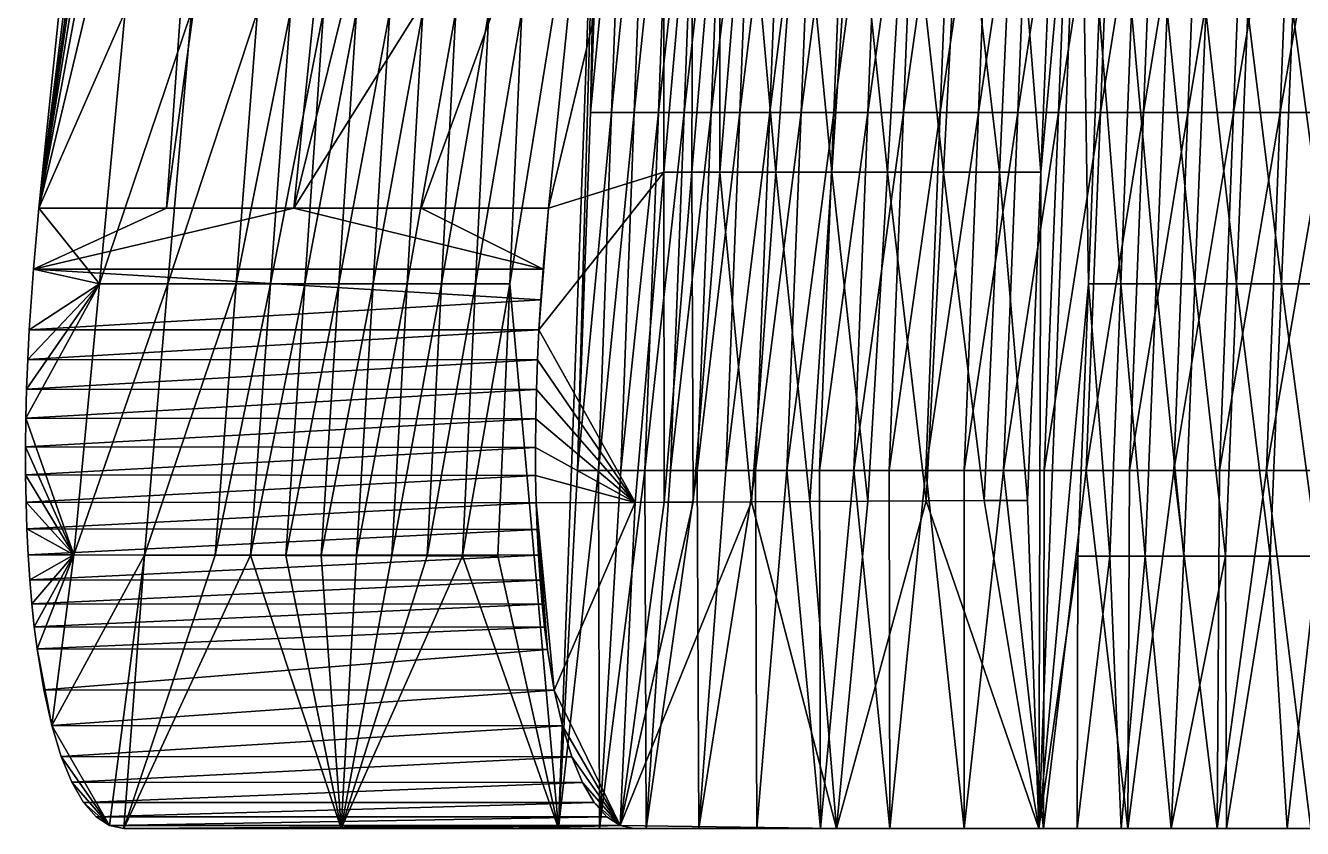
# Model space of a CAD drawing. Extents: x -53 to 3.8, y 0 to 88.2.
# Drawn here: x -52.96 to -42.67, y 0 to 6.47 of the extents above; entities that cross this region are included whole.
import ezdxf

# ---------------------------------------------------------------- set-up
doc = ezdxf.new("R2010")
doc.units = 0

msp = doc.modelspace()

# ---------------------------------------------------------------- linework, layer by layer
for points in [[(-49.4892, 37.6246, 0.002), (-51.8214, 5.00027, 0.00301), (-52.8474, 5.0002, 0.00401)], [(-52.8474, 5.0002, 0.00401), (-50.6985, 21.9528, 2.09084), (-49.4892, 37.6246, 0.002)], [(-47.7185, 35.1245, 0.00108), (-51.8214, 5.00027, 0.00301), (-49.4892, 37.6246, 0.002)], [(-47.7185, 35.1245, 0.00108), (-50.7953, 5.00035, 0.002), (-51.8214, 5.00027, 0.00301)], [(-47.3136, 19.1081), (-50.7953, 5.00035, 0.002), (-47.7185, 35.1245, 0.00108)], [(-51.1138, 17.5622, 2.16401), (-50.6985, 21.9528, 2.09084), (-52.8474, 5.0002, 0.00401)], [(-48.3471, 8.90949), (-50.7953, 5.00035, 0.002), (-47.3136, 19.1081)], [(-51.3214, 15.367, 2.2006), (-51.1138, 17.5622, 2.16401), (-52.8474, 5.0002, 0.00401)], [(-51.529, 13.1717, 2.23718), (-51.3214, 15.367, 2.2006), (-52.8474, 5.0002, 0.00401)], [(-51.529, 13.1717, 2.23718), (-52.8474, 5.0002, 0.00401), (-51.7366, 10.9764, 2.27377)], [(-51.7366, 10.9764, 2.27377), (-52.8474, 5.0002, 0.00401), (-51.9442, 8.78112, 2.31035)], [(-49.7693, 5.00042, 0.001), (-50.7953, 5.00035, 0.002), (-48.3471, 8.90949)], [(-48.7433, 5.00049), (-49.7693, 5.00042, 0.001), (-48.3471, 8.90949)], [(-48.7433, 5.00049), (-48.3471, 8.90949), (-47.8134, 8.90051, 2.39453)], [(-48.7433, 5.00049), (-47.8134, 8.90051, 2.39453), (-47.8133, 5.29056, 3.913)], [(-47.8133, 5.29056, 3.913), (-47.8134, 8.90051, 2.39453), (-47.5819, 7.93584, 3.83674)], [(-52.1518, 6.58584, 2.34694), (-51.9442, 8.78112, 2.31035), (-52.8474, 5.0002, 0.00401)], [(-48.346, 8.78113, 18.4564), (-49.055, 4.39056, 16.6604), (-48.6624, 0, 19.6233)], [(-48.9575, 6.58584, 16.4051), (-49.055, 4.39056, 16.6604), (-48.346, 8.78113, 18.4564)], [(-48.51, 2.88515, 19.4035), (-48.346, 8.78113, 18.4564), (-48.6624, 0, 19.6233)], [(-48.4055, 5.7703, 19.0186), (-48.346, 8.78113, 18.4564), (-48.51, 2.88515, 19.4035)], [(-48.4055, 5.7703, 19.0186), (-48.3009, 8.65545, 18.6337), (-48.346, 8.78113, 18.4564)], [(-44.7935, 0, 18.6036), (-44.7768, 5.29056, 17.1072), (-44.4607, 8.78113, 17.4452)], [(-44.4607, 8.78113, 17.4452), (-44.394, 4.39056, 18.7491), (-44.7935, 0, 18.6036)], [(-44.669, 7.93584, 16.7738), (-44.4607, 8.78113, 17.4452), (-44.7768, 5.29056, 17.1072)], [(-44.3087, 6.58584, 18.4532), (-44.394, 4.39056, 18.7491), (-44.4607, 8.78113, 17.4452)], [(-48.1287, 8.65545, 19.1631), (-48.4055, 5.7703, 19.0186), (-48.2351, 5.7703, 19.553)], [(-48.3009, 8.65545, 18.6337), (-48.4055, 5.7703, 19.0186), (-48.1287, 8.65545, 19.1631)], [(-47.9445, 8.65545, 19.6885), (-48.2351, 5.7703, 19.553), (-48.0525, 5.7703, 20.0834)], [(-48.1287, 8.65545, 19.1631), (-48.2351, 5.7703, 19.553), (-47.9445, 8.65545, 19.6885)], [(-48.0525, 5.7703, 20.0834), (-47.7483, 8.65545, 20.2096), (-47.9445, 8.65545, 19.6885)], [(-47.8578, 5.7703, 20.6095), (-47.7483, 8.65545, 20.2096), (-48.0525, 5.7703, 20.0834)], [(-47.8578, 5.7703, 20.6095), (-47.5404, 8.65545, 20.7262), (-47.7483, 8.65545, 20.2096)], [(-47.6512, 5.7703, 21.1311), (-47.5404, 8.65545, 20.7262), (-47.8578, 5.7703, 20.6095)], [(-47.3209, 8.65545, 21.238), (-47.6512, 5.7703, 21.1311), (-47.4329, 5.7703, 21.6478)], [(-47.5404, 8.65545, 20.7262), (-47.6512, 5.7703, 21.1311), (-47.3209, 8.65545, 21.238)], [(-47.09, 8.65545, 21.7447), (-47.4329, 5.7703, 21.6478), (-47.203, 5.7703, 22.1596)], [(-47.3209, 8.65545, 21.238), (-47.4329, 5.7703, 21.6478), (-47.09, 8.65545, 21.7447)], [(-47.203, 5.7703, 22.1596), (-46.8478, 8.65545, 22.2462), (-47.09, 8.65545, 21.7447)], [(-46.9616, 5.7703, 22.6661), (-46.8478, 8.65545, 22.2462), (-47.203, 5.7703, 22.1596)], [(-46.9616, 5.7703, 22.6661), (-46.5944, 8.65545, 22.7422), (-46.8478, 8.65545, 22.2462)], [(-46.7089, 5.7703, 23.167), (-46.5944, 8.65545, 22.7422), (-46.9616, 5.7703, 22.6661)], [(-46.7089, 5.7703, 23.167), (-46.3301, 8.65545, 23.2324), (-46.5944, 8.65545, 22.7422)], [(-46.445, 5.7703, 23.6622), (-46.3301, 8.65545, 23.2324), (-46.7089, 5.7703, 23.167)], [(-46.0549, 8.65545, 23.7167), (-46.445, 5.7703, 23.6622), (-46.1702, 5.7703, 24.1514)], [(-46.3301, 8.65545, 23.2324), (-46.445, 5.7703, 23.6622), (-46.0549, 8.65545, 23.7167)], [(-45.769, 8.65545, 24.1948), (-46.1702, 5.7703, 24.1514), (-45.8845, 5.7703, 24.6344)], [(-46.0549, 8.65545, 23.7167), (-46.1702, 5.7703, 24.1514), (-45.769, 8.65545, 24.1948)], [(-45.8845, 5.7703, 24.6344), (-45.4725, 8.65545, 24.6664), (-45.769, 8.65545, 24.1948)], [(-45.588, 5.7703, 25.1109), (-45.4725, 8.65545, 24.6664), (-45.8845, 5.7703, 24.6344)], [(-45.588, 5.7703, 25.1109), (-45.1656, 8.65545, 25.1314), (-45.4725, 8.65545, 24.6664)], [(-45.2811, 5.7703, 25.5808), (-45.1656, 8.65545, 25.1314), (-45.588, 5.7703, 25.1109)], [(-44.8485, 8.65545, 25.5894), (-45.2811, 5.7703, 25.5808), (-44.9637, 5.7703, 26.0436)], [(-45.1656, 8.65545, 25.1314), (-45.2811, 5.7703, 25.5808), (-44.8485, 8.65545, 25.5894)], [(-44.5213, 8.65545, 26.0403), (-44.9637, 5.7703, 26.0436), (-44.6361, 5.7703, 26.4992)], [(-44.8485, 8.65545, 25.5894), (-44.9637, 5.7703, 26.0436), (-44.5213, 8.65545, 26.0403)], [(-44.6361, 5.7703, 26.4992), (-44.1842, 8.65545, 26.4838), (-44.5213, 8.65545, 26.0403)], [(-44.2984, 5.7703, 26.9475), (-44.1842, 8.65545, 26.4838), (-44.6361, 5.7703, 26.4992)], [(-44.2984, 5.7703, 26.9475), (-43.8372, 8.65545, 26.9197), (-44.1842, 8.65545, 26.4838)], [(-43.9507, 5.7703, 27.388), (-43.8372, 8.65545, 26.9197), (-44.2984, 5.7703, 26.9475)], [(-43.4806, 8.65545, 27.3478), (-43.9507, 5.7703, 27.388), (-43.5933, 5.7703, 27.8206)], [(-43.8372, 8.65545, 26.9197), (-43.9507, 5.7703, 27.388), (-43.4806, 8.65545, 27.3478)], [(-43.1144, 8.65545, 27.7677), (-43.5933, 5.7703, 27.8206), (-43.2262, 5.7703, 28.2451)], [(-43.4806, 8.65545, 27.3478), (-43.5933, 5.7703, 27.8206), (-43.1144, 8.65545, 27.7677)], [(-43.2262, 5.7703, 28.2451), (-42.739, 8.65545, 28.1793), (-43.1144, 8.65545, 27.7677)], [(-42.8495, 5.7703, 28.6611), (-42.739, 8.65545, 28.1793), (-43.2262, 5.7703, 28.2451)], [(-42.8495, 5.7703, 28.6611), (-42.3543, 8.65545, 28.5823), (-42.739, 8.65545, 28.1793)], [(-42.4636, 5.7703, 29.0685), (-42.3543, 8.65545, 28.5823), (-42.8495, 5.7703, 28.6611)], [(-47.5882, 5.29056, 4.89125), (-47.8133, 5.29056, 3.913), (-47.5819, 7.93584, 3.83674)], [(-47.3659, 7.93584, 4.79593), (-47.363, 5.29056, 5.8695), (-47.5882, 5.29056, 4.89125)], [(-47.3659, 7.93584, 4.79593), (-47.5882, 5.29056, 4.89125), (-47.5819, 7.93584, 3.83674)], [(-47.15, 7.93584, 5.75511), (-47.363, 5.29056, 5.8695), (-47.3659, 7.93584, 4.79593)], [(-47.15, 7.93584, 5.75511), (-46.9128, 5.29056, 7.826), (-47.363, 5.29056, 5.8695)], [(-46.718, 7.93584, 7.67348), (-46.9128, 5.29056, 7.826), (-47.15, 7.93584, 5.75511)], [(-46.718, 7.93584, 7.67348), (-46.4625, 5.29056, 9.78251), (-46.9128, 5.29056, 7.826)], [(-46.718, 7.93584, 7.67348), (-46.2861, 7.93584, 9.59185), (-46.4625, 5.29056, 9.78251)], [(-46.2861, 7.93584, 9.59185), (-46.0122, 5.29056, 11.739), (-46.4625, 5.29056, 9.78251)], [(-45.8542, 7.93584, 11.5102), (-46.0122, 5.29056, 11.739), (-46.2861, 7.93584, 9.59185)], [(-45.8542, 7.93584, 11.5102), (-45.562, 5.29056, 13.6955), (-46.0122, 5.29056, 11.739)], [(-45.8542, 7.93584, 11.5102), (-45.4222, 7.93584, 13.4286), (-45.562, 5.29056, 13.6955)], [(-45.4222, 7.93584, 13.4286), (-45.1117, 5.29056, 15.652), (-45.562, 5.29056, 13.6955)], [(-44.9903, 7.93584, 15.347), (-45.1117, 5.29056, 15.652), (-45.4222, 7.93584, 13.4286)], [(-45.1117, 5.29056, 15.652), (-44.9903, 7.93584, 15.347), (-44.7768, 5.29056, 17.1072)], [(-44.7768, 5.29056, 17.1072), (-44.9903, 7.93584, 15.347), (-44.669, 7.93584, 16.7738)], [(-52.3594, 4.39056, 2.38352), (-52.1518, 6.58584, 2.34694), (-52.8474, 5.0002, 0.00401)], [(-51.6194, 6.58584, 4.68996), (-52.3594, 4.39056, 2.38352), (-51.8087, 4.39056, 4.763)], [(-52.3594, 4.39056, 2.38352), (-51.6194, 6.58584, 4.68996), (-52.1518, 6.58584, 2.34694)], [(-51.0871, 6.58584, 7.03299), (-51.8087, 4.39056, 4.763), (-51.258, 4.39056, 7.14248)], [(-51.0871, 6.58584, 7.03299), (-51.6194, 6.58584, 4.68996), (-51.8087, 4.39056, 4.763)], [(-50.8209, 6.58584, 8.2045), (-51.0871, 6.58584, 7.03299), (-51.258, 4.39056, 7.14248)], [(-51.258, 4.39056, 7.14248), (-50.9826, 4.39056, 8.33221), (-50.8209, 6.58584, 8.2045)], [(-50.5547, 6.58584, 9.37602), (-50.9826, 4.39056, 8.33221), (-50.7072, 4.39056, 9.52195)], [(-50.8209, 6.58584, 8.2045), (-50.9826, 4.39056, 8.33221), (-50.5547, 6.58584, 9.37602)], [(-50.2885, 6.58584, 10.5475), (-50.5547, 6.58584, 9.37602), (-50.7072, 4.39056, 9.52195)], [(-50.4318, 4.39056, 10.7117), (-50.2885, 6.58584, 10.5475), (-50.7072, 4.39056, 9.52195)], [(-50.0223, 6.58584, 11.719), (-50.2885, 6.58584, 10.5475), (-50.4318, 4.39056, 10.7117)], [(-50.1565, 4.39056, 11.9014), (-50.0223, 6.58584, 11.719), (-50.4318, 4.39056, 10.7117)], [(-49.7561, 6.58584, 12.8906), (-50.0223, 6.58584, 11.719), (-50.1565, 4.39056, 11.9014)], [(-49.8811, 4.39056, 13.0912), (-49.7561, 6.58584, 12.8906), (-50.1565, 4.39056, 11.9014)], [(-49.4899, 6.58584, 14.0621), (-49.7561, 6.58584, 12.8906), (-49.8811, 4.39056, 13.0912)], [(-49.6057, 4.39056, 14.2809), (-49.4899, 6.58584, 14.0621), (-49.8811, 4.39056, 13.0912)], [(-49.2237, 6.58584, 15.2336), (-49.4899, 6.58584, 14.0621), (-49.6057, 4.39056, 14.2809)], [(-49.3303, 4.39056, 15.4706), (-49.2237, 6.58584, 15.2336), (-49.6057, 4.39056, 14.2809)], [(-48.9575, 6.58584, 16.4051), (-49.2237, 6.58584, 15.2336), (-49.3303, 4.39056, 15.4706)], [(-49.055, 4.39056, 16.6604), (-48.9575, 6.58584, 16.4051), (-49.3303, 4.39056, 15.4706)], [(-44.1344, 4.39056, 19.4647), (-44.394, 4.39056, 18.7491), (-44.3087, 6.58584, 18.4532)], [(-44.3087, 6.58584, 18.4532), (-44.0473, 6.58584, 19.1625), (-44.1344, 4.39056, 19.4647)], [(-44.0473, 6.58584, 19.1625), (-43.8488, 4.39056, 20.1704), (-44.1344, 4.39056, 19.4647)], [(-43.7602, 6.58584, 19.8619), (-43.8488, 4.39056, 20.1704), (-44.0473, 6.58584, 19.1625)], [(-43.7602, 6.58584, 19.8619), (-43.5376, 4.39056, 20.8653), (-43.8488, 4.39056, 20.1704)], [(-43.448, 6.58584, 20.5505), (-43.5376, 4.39056, 20.8653), (-43.7602, 6.58584, 19.8619)], [(-43.448, 6.58584, 20.5505), (-43.2014, 4.39056, 21.5485), (-43.5376, 4.39056, 20.8653)], [(-43.111, 6.58584, 21.2274), (-43.2014, 4.39056, 21.5485), (-43.448, 6.58584, 20.5505)], [(-43.111, 6.58584, 21.2274), (-42.8407, 4.39056, 22.2191), (-43.2014, 4.39056, 21.5485)], [(-42.7497, 6.58584, 21.8917), (-42.8407, 4.39056, 22.2191), (-43.111, 6.58584, 21.2274)], [(-42.7497, 6.58584, 21.8917), (-42.4559, 4.39056, 22.8762), (-42.8407, 4.39056, 22.2191)], [(-42.3648, 6.58584, 22.5427), (-42.4559, 4.39056, 22.8762), (-42.7497, 6.58584, 21.8917)], [(-48.2351, 5.7703, 19.553), (-48.51, 2.88515, 19.4035), (-48.3414, 2.88515, 19.9429)], [(-48.4055, 5.7703, 19.0186), (-48.51, 2.88515, 19.4035), (-48.2351, 5.7703, 19.553)], [(-48.0525, 5.7703, 20.0834), (-48.3414, 2.88515, 19.9429), (-48.1605, 2.88515, 20.4783)], [(-48.2351, 5.7703, 19.553), (-48.3414, 2.88515, 19.9429), (-48.0525, 5.7703, 20.0834)], [(-48.1605, 2.88515, 20.4783), (-47.8578, 5.7703, 20.6095), (-48.0525, 5.7703, 20.0834)], [(-47.9673, 2.88515, 21.0094), (-47.8578, 5.7703, 20.6095), (-48.1605, 2.88515, 20.4783)], [(-47.9673, 2.88515, 21.0094), (-47.6512, 5.7703, 21.1311), (-47.8578, 5.7703, 20.6095)], [(-47.762, 2.88515, 21.536), (-47.6512, 5.7703, 21.1311), (-47.9673, 2.88515, 21.0094)], [(-47.4329, 5.7703, 21.6478), (-47.762, 2.88515, 21.536), (-47.5448, 2.88515, 22.0577)], [(-47.6512, 5.7703, 21.1311), (-47.762, 2.88515, 21.536), (-47.4329, 5.7703, 21.6478)], [(-47.203, 5.7703, 22.1596), (-47.5448, 2.88515, 22.0577), (-47.3159, 2.88515, 22.5745)], [(-47.4329, 5.7703, 21.6478), (-47.5448, 2.88515, 22.0577), (-47.203, 5.7703, 22.1596)], [(-47.3159, 2.88515, 22.5745), (-46.9616, 5.7703, 22.6661), (-47.203, 5.7703, 22.1596)], [(-47.0753, 2.88515, 23.0859), (-46.9616, 5.7703, 22.6661), (-47.3159, 2.88515, 22.5745)], [(-47.0753, 2.88515, 23.0859), (-46.7089, 5.7703, 23.167), (-46.9616, 5.7703, 22.6661)], [(-46.8233, 2.88515, 23.5919), (-46.7089, 5.7703, 23.167), (-47.0753, 2.88515, 23.0859)], [(-46.8233, 2.88515, 23.5919), (-46.445, 5.7703, 23.6622), (-46.7089, 5.7703, 23.167)], [(-46.56, 2.88515, 24.092), (-46.445, 5.7703, 23.6622), (-46.8233, 2.88515, 23.5919)], [(-46.1702, 5.7703, 24.1514), (-46.56, 2.88515, 24.092), (-46.2855, 2.88515, 24.5862)], [(-46.445, 5.7703, 23.6622), (-46.56, 2.88515, 24.092), (-46.1702, 5.7703, 24.1514)], [(-45.8845, 5.7703, 24.6344), (-46.2855, 2.88515, 24.5862), (-46, 2.88515, 25.0741)], [(-46.1702, 5.7703, 24.1514), (-46.2855, 2.88515, 24.5862), (-45.8845, 5.7703, 24.6344)], [(-46, 2.88515, 25.0741), (-45.588, 5.7703, 25.1109), (-45.8845, 5.7703, 24.6344)], [(-45.7036, 2.88515, 25.5555), (-45.588, 5.7703, 25.1109), (-46, 2.88515, 25.0741)], [(-45.7036, 2.88515, 25.5555), (-45.2811, 5.7703, 25.5808), (-45.588, 5.7703, 25.1109)], [(-45.3965, 2.88515, 26.0301), (-45.2811, 5.7703, 25.5808), (-45.7036, 2.88515, 25.5555)], [(-44.9637, 5.7703, 26.0436), (-45.3965, 2.88515, 26.0301), (-45.0789, 2.88515, 26.4978)], [(-45.2811, 5.7703, 25.5808), (-45.3965, 2.88515, 26.0301), (-44.9637, 5.7703, 26.0436)], [(-44.6361, 5.7703, 26.4992), (-45.0789, 2.88515, 26.4978), (-44.7509, 2.88515, 26.9582)], [(-44.9637, 5.7703, 26.0436), (-45.0789, 2.88515, 26.4978), (-44.6361, 5.7703, 26.4992)], [(-44.7509, 2.88515, 26.9582), (-44.2984, 5.7703, 26.9475), (-44.6361, 5.7703, 26.4992)], [(-44.4126, 2.88515, 27.4111), (-44.2984, 5.7703, 26.9475), (-44.7509, 2.88515, 26.9582)], [(-44.4126, 2.88515, 27.4111), (-43.9507, 5.7703, 27.388), (-44.2984, 5.7703, 26.9475)], [(-44.0643, 2.88515, 27.8563), (-43.9507, 5.7703, 27.388), (-44.4126, 2.88515, 27.4111)], [(-43.5933, 5.7703, 27.8206), (-44.0643, 2.88515, 27.8563), (-43.706, 2.88515, 28.2935)], [(-43.9507, 5.7703, 27.388), (-44.0643, 2.88515, 27.8563), (-43.5933, 5.7703, 27.8206)], [(-43.2262, 5.7703, 28.2451), (-43.706, 2.88515, 28.2935), (-43.3379, 2.88515, 28.7225)], [(-43.5933, 5.7703, 27.8206), (-43.706, 2.88515, 28.2935), (-43.2262, 5.7703, 28.2451)], [(-43.3379, 2.88515, 28.7225), (-42.8495, 5.7703, 28.6611), (-43.2262, 5.7703, 28.2451)], [(-42.9601, 2.88515, 29.143), (-42.8495, 5.7703, 28.6611), (-43.3379, 2.88515, 28.7225)], [(-42.9601, 2.88515, 29.143), (-42.4636, 5.7703, 29.0685), (-42.8495, 5.7703, 28.6611)], [(-42.5729, 2.88515, 29.5548), (-42.4636, 5.7703, 29.0685), (-42.9601, 2.88515, 29.143)], [(-47.8133, 5.29056, 3.913), (-48.8202, 4.01781, 0.09749), (-48.7433, 5.00049)], [(-48.0462, 2.62827, 3.98975), (-48.8202, 4.01781, 0.09749), (-47.8133, 5.29056, 3.913)], [(-47.8117, 2.62946, 4.98715), (-48.0462, 2.62827, 3.98975), (-47.8133, 5.29056, 3.913)], [(-47.8117, 2.62946, 4.98715), (-47.8133, 5.29056, 3.913), (-47.5882, 5.29056, 4.89125)], [(-47.5882, 5.29056, 4.89125), (-47.5773, 2.63064, 5.98453), (-47.8117, 2.62946, 4.98715)], [(-47.363, 5.29056, 5.8695), (-47.5773, 2.63064, 5.98453), (-47.5882, 5.29056, 4.89125)], [(-47.363, 5.29056, 5.8695), (-47.1084, 2.63302, 7.97924), (-47.5773, 2.63064, 5.98453)], [(-46.9128, 5.29056, 7.826), (-47.1084, 2.63302, 7.97924), (-47.363, 5.29056, 5.8695)], [(-47.1084, 2.63302, 7.97924), (-46.9128, 5.29056, 7.826), (-46.6395, 2.6354, 9.97387)], [(-46.9128, 5.29056, 7.826), (-46.4625, 5.29056, 9.78251), (-46.6395, 2.6354, 9.97387)], [(-46.4625, 5.29056, 9.78251), (-46.1707, 2.63778, 11.9684), (-46.6395, 2.6354, 9.97387)], [(-46.4625, 5.29056, 9.78251), (-46.0122, 5.29056, 11.739), (-46.1707, 2.63778, 11.9684)], [(-46.0122, 5.29056, 11.739), (-45.7019, 2.64016, 13.9629), (-46.1707, 2.63778, 11.9684)], [(-45.562, 5.29056, 13.6955), (-45.7019, 2.64016, 13.9629), (-46.0122, 5.29056, 11.739)], [(-45.562, 5.29056, 13.6955), (-45.2332, 2.64254, 15.9574), (-45.7019, 2.64016, 13.9629)], [(-45.562, 5.29056, 13.6955), (-45.1117, 5.29056, 15.652), (-45.2332, 2.64254, 15.9574)], [(-45.1117, 5.29056, 15.652), (-44.8846, 2.64431, 17.4407), (-45.2332, 2.64254, 15.9574)], [(-44.8846, 2.64431, 17.4407), (-45.1117, 5.29056, 15.652), (-44.7768, 5.29056, 17.1072)], [(-44.8846, 2.64431, 17.4407), (-44.7768, 5.29056, 17.1072), (-44.7935, 0, 18.6036)], [(-50.7953, 5.00035, 0.002), (-52.8925, 4.50754, 0.02836), (-51.8214, 5.00027, 0.00301)], [(-48.7876, 4.50717, 0.02439), (-52.8925, 4.50754, 0.02836), (-50.7953, 5.00035, 0.002)], [(-51.8214, 5.00027, 0.00301), (-52.8925, 4.50754, 0.02836), (-52.8474, 5.0002, 0.00401)], [(-52.8474, 5.0002, 0.00401), (-52.8925, 4.50754, 0.02836), (-52.3594, 4.39056, 2.38352)], [(-49.7693, 5.00042, 0.001), (-48.7876, 4.50717, 0.02439), (-50.7953, 5.00035, 0.002)], [(-48.7433, 5.00049), (-48.7876, 4.50717, 0.02439), (-49.7693, 5.00042, 0.001)], [(-48.8202, 4.01781, 0.09749), (-48.8054, 4.26177, 0.05486), (-48.7433, 5.00049)], [(-48.7433, 5.00049), (-48.8054, 4.26177, 0.05486), (-48.7876, 4.50717, 0.02439)], [(-52.9258, 4.02016, 0.10103), (-52.8925, 4.50754, 0.02836), (-48.8054, 4.26177, 0.05486)], [(-52.8925, 4.50754, 0.02836), (-52.9258, 4.02016, 0.10103), (-52.3594, 4.39056, 2.38352)], [(-48.8054, 4.26177, 0.05486), (-52.8925, 4.50754, 0.02836), (-48.7876, 4.50717, 0.02439)], [(-52.3594, 4.39056, 2.38352), (-52.9528, 3.30677, 0.29954), (-52.5661, 2.20547, 2.41994)], [(-52.9469, 3.54161, 0.22152), (-52.9528, 3.30677, 0.29954), (-52.3594, 4.39056, 2.38352)], [(-52.9379, 3.77956, 0.15533), (-52.9469, 3.54161, 0.22152), (-52.3594, 4.39056, 2.38352)], [(-52.3594, 4.39056, 2.38352), (-52.9258, 4.02016, 0.10103), (-52.9379, 3.77956, 0.15533)], [(-51.8087, 4.39056, 4.763), (-52.5661, 2.20547, 2.41994), (-51.9972, 2.20402, 4.83574)], [(-51.8087, 4.39056, 4.763), (-52.3594, 4.39056, 2.38352), (-52.5661, 2.20547, 2.41994)], [(-51.258, 4.39056, 7.14248), (-51.8087, 4.39056, 4.763), (-51.9972, 2.20402, 4.83574)], [(-51.9972, 2.20402, 4.83574), (-51.4283, 2.20256, 7.2516), (-51.258, 4.39056, 7.14248)], [(-50.9826, 4.39056, 8.33221), (-51.4283, 2.20256, 7.2516), (-51.1438, 2.20183, 8.45954)], [(-51.258, 4.39056, 7.14248), (-51.4283, 2.20256, 7.2516), (-50.9826, 4.39056, 8.33221)], [(-50.7072, 4.39056, 9.52195), (-50.9826, 4.39056, 8.33221), (-51.1438, 2.20183, 8.45954)], [(-51.1438, 2.20183, 8.45954), (-50.8593, 2.2011, 9.6675), (-50.7072, 4.39056, 9.52195)], [(-50.8593, 2.2011, 9.6675), (-50.5749, 2.20038, 10.8755), (-50.4318, 4.39056, 10.7117)], [(-50.7072, 4.39056, 9.52195), (-50.8593, 2.2011, 9.6675), (-50.4318, 4.39056, 10.7117)], [(-50.5749, 2.20038, 10.8755), (-50.2904, 2.19965, 12.0835), (-50.1565, 4.39056, 11.9014)], [(-50.4318, 4.39056, 10.7117), (-50.5749, 2.20038, 10.8755), (-50.1565, 4.39056, 11.9014)], [(-50.2904, 2.19965, 12.0835), (-50.0059, 2.19892, 13.2914), (-49.8811, 4.39056, 13.0912)], [(-50.1565, 4.39056, 11.9014), (-50.2904, 2.19965, 12.0835), (-49.8811, 4.39056, 13.0912)], [(-50.0059, 2.19892, 13.2914), (-49.7214, 2.19819, 14.4995), (-49.6057, 4.39056, 14.2809)], [(-49.8811, 4.39056, 13.0912), (-50.0059, 2.19892, 13.2914), (-49.6057, 4.39056, 14.2809)], [(-49.7214, 2.19819, 14.4995), (-49.4369, 2.19747, 15.7075), (-49.3303, 4.39056, 15.4706)], [(-49.6057, 4.39056, 14.2809), (-49.7214, 2.19819, 14.4995), (-49.3303, 4.39056, 15.4706)], [(-49.4369, 2.19747, 15.7075), (-49.1524, 2.19674, 16.9155), (-49.055, 4.39056, 16.6604)], [(-49.3303, 4.39056, 15.4706), (-49.4369, 2.19747, 15.7075), (-49.055, 4.39056, 16.6604)], [(-49.055, 4.39056, 16.6604), (-49.1524, 2.19674, 16.9155), (-48.6624, 0, 19.6233)], [(-44.394, 4.39056, 18.7491), (-44.4794, 2.19528, 19.045), (-44.7935, 0, 18.6036)], [(-44.2215, 2.19528, 19.767), (-44.4794, 2.19528, 19.045), (-44.394, 4.39056, 18.7491)], [(-44.2215, 2.19528, 19.767), (-44.394, 4.39056, 18.7491), (-44.1344, 4.39056, 19.4647)], [(-44.1344, 4.39056, 19.4647), (-43.9373, 2.19528, 20.479), (-44.2215, 2.19528, 19.767)], [(-43.8488, 4.39056, 20.1704), (-43.9373, 2.19528, 20.479), (-44.1344, 4.39056, 19.4647)], [(-43.8488, 4.39056, 20.1704), (-43.6273, 2.19528, 21.1801), (-43.9373, 2.19528, 20.479)], [(-43.5376, 4.39056, 20.8653), (-43.6273, 2.19528, 21.1801), (-43.8488, 4.39056, 20.1704)], [(-43.5376, 4.39056, 20.8653), (-43.2919, 2.19528, 21.8696), (-43.6273, 2.19528, 21.1801)], [(-43.2014, 4.39056, 21.5485), (-43.2919, 2.19528, 21.8696), (-43.5376, 4.39056, 20.8653)], [(-43.2014, 4.39056, 21.5485), (-42.9316, 2.19528, 22.5464), (-43.2919, 2.19528, 21.8696)], [(-42.8407, 4.39056, 22.2191), (-42.9316, 2.19528, 22.5464), (-43.2014, 4.39056, 21.5485)], [(-42.8407, 4.39056, 22.2191), (-42.5471, 2.19528, 23.2098), (-42.9316, 2.19528, 22.5464)], [(-42.4559, 4.39056, 22.8762), (-42.5471, 2.19528, 23.2098), (-42.8407, 4.39056, 22.2191)], [(-48.8202, 4.01781, 0.09749), (-52.9258, 4.02016, 0.10103), (-48.8054, 4.26177, 0.05486)], [(-52.9379, 3.77956, 0.15533), (-52.9258, 4.02016, 0.10103), (-48.8202, 4.01781, 0.09749)], [(-48.8319, 3.77607, 0.1522), (-52.9379, 3.77956, 0.15533), (-48.8202, 4.01781, 0.09749)], [(-48.0462, 2.62827, 3.98975), (-48.8319, 3.77607, 0.1522), (-48.8202, 4.01781, 0.09749)], [(-52.9469, 3.54161, 0.22152), (-52.9379, 3.77956, 0.15533), (-48.8319, 3.77607, 0.1522)], [(-48.8405, 3.53741, 0.21879), (-52.9469, 3.54161, 0.22152), (-48.8319, 3.77607, 0.1522)], [(-48.8405, 3.53741, 0.21879), (-48.8319, 3.77607, 0.1522), (-48.0462, 2.62827, 3.98975)], [(-52.9528, 3.30677, 0.29954), (-52.9469, 3.54161, 0.22152), (-48.8405, 3.53741, 0.21879)], [(-48.8459, 3.30229, 0.29715), (-52.9528, 3.30677, 0.29954), (-48.8405, 3.53741, 0.21879)], [(-48.8459, 3.30229, 0.29715), (-48.8405, 3.53741, 0.21879), (-48.0462, 2.62827, 3.98975)], [(-52.9554, 3.07553, 0.38931), (-52.9528, 3.30677, 0.29954), (-48.8459, 3.30229, 0.29715)], [(-52.9528, 3.30677, 0.29954), (-52.9554, 3.07553, 0.38931), (-52.5661, 2.20547, 2.41994)], [(-48.8481, 3.07113, 0.38714), (-52.9554, 3.07553, 0.38931), (-48.8459, 3.30229, 0.29715)], [(-48.0462, 2.62827, 3.98975), (-48.8481, 3.07113, 0.38714), (-48.8459, 3.30229, 0.29715)], [(-52.9549, 2.84929, 0.49031), (-52.9554, 3.07553, 0.38931), (-48.8481, 3.07113, 0.38714)], [(-52.9554, 3.07553, 0.38931), (-52.9549, 2.84929, 0.49031), (-52.5661, 2.20547, 2.41994)], [(-48.8471, 2.84476, 0.48845), (-52.9549, 2.84929, 0.49031), (-48.8481, 3.07113, 0.38714)], [(-48.8471, 2.84476, 0.48845), (-48.8481, 3.07113, 0.38714), (-48.0462, 2.62827, 3.98975)], [(-48.3414, 2.88515, 19.9429), (-48.6624, 0, 19.6233), (-48.3327, 0, 20.6867)], [(-48.51, 2.88515, 19.4035), (-48.6624, 0, 19.6233), (-48.3414, 2.88515, 19.9429)], [(-48.3414, 2.88515, 19.9429), (-48.3327, 0, 20.6867), (-48.1605, 2.88515, 20.4783)], [(-48.3327, 0, 20.6867), (-47.956, 0, 21.7343), (-47.9673, 2.88515, 21.0094)], [(-48.1605, 2.88515, 20.4783), (-48.3327, 0, 20.6867), (-47.9673, 2.88515, 21.0094)], [(-47.9673, 2.88515, 21.0094), (-47.956, 0, 21.7343), (-47.762, 2.88515, 21.536)], [(-47.5448, 2.88515, 22.0577), (-47.956, 0, 21.7343), (-47.5331, 0, 22.764)], [(-47.762, 2.88515, 21.536), (-47.956, 0, 21.7343), (-47.5448, 2.88515, 22.0577)], [(-47.5448, 2.88515, 22.0577), (-47.5331, 0, 22.764), (-47.3159, 2.88515, 22.5745)], [(-47.5331, 0, 22.764), (-47.0647, 0, 23.774), (-47.0753, 2.88515, 23.0859)], [(-47.3159, 2.88515, 22.5745), (-47.5331, 0, 22.764), (-47.0753, 2.88515, 23.0859)], [(-47.0753, 2.88515, 23.0859), (-47.0647, 0, 23.774), (-46.8233, 2.88515, 23.5919)], [(-47.0647, 0, 23.774), (-46.5517, 0, 24.7621), (-46.8233, 2.88515, 23.5919)], [(-46.8233, 2.88515, 23.5919), (-46.5517, 0, 24.7621), (-46.56, 2.88515, 24.092)], [(-46.56, 2.88515, 24.092), (-46.5517, 0, 24.7621), (-46.2855, 2.88515, 24.5862)], [(-46.2855, 2.88515, 24.5862), (-46.5517, 0, 24.7621), (-45.9954, 0, 25.7263)], [(-46.2855, 2.88515, 24.5862), (-45.9954, 0, 25.7263), (-46, 2.88515, 25.0741)], [(-46, 2.88515, 25.0741), (-45.9954, 0, 25.7263), (-45.7036, 2.88515, 25.5555)], [(-45.9954, 0, 25.7263), (-45.3966, 0, 26.6649), (-45.7036, 2.88515, 25.5555)], [(-45.7036, 2.88515, 25.5555), (-45.3966, 0, 26.6649), (-45.3965, 2.88515, 26.0301)], [(-45.0789, 2.88515, 26.4978), (-45.3966, 0, 26.6649), (-44.7567, 0, 27.5758)], [(-45.3965, 2.88515, 26.0301), (-45.3966, 0, 26.6649), (-45.0789, 2.88515, 26.4978)], [(-45.0789, 2.88515, 26.4978), (-44.7567, 0, 27.5758), (-44.7509, 2.88515, 26.9582)], [(-44.7567, 0, 27.5758), (-44.0768, 0, 28.4574), (-44.4126, 2.88515, 27.4111)], [(-44.7509, 2.88515, 26.9582), (-44.7567, 0, 27.5758), (-44.4126, 2.88515, 27.4111)], [(-44.4126, 2.88515, 27.4111), (-44.0768, 0, 28.4574), (-44.0643, 2.88515, 27.8563)], [(-43.706, 2.88515, 28.2935), (-44.0768, 0, 28.4574), (-43.3584, 0, 29.3078)], [(-44.0643, 2.88515, 27.8563), (-44.0768, 0, 28.4574), (-43.706, 2.88515, 28.2935)], [(-43.706, 2.88515, 28.2935), (-43.3584, 0, 29.3078), (-43.3379, 2.88515, 28.7225)], [(-43.3584, 0, 29.3078), (-42.6028, 0, 30.1254), (-42.9601, 2.88515, 29.143)], [(-43.3379, 2.88515, 28.7225), (-43.3584, 0, 29.3078), (-42.9601, 2.88515, 29.143)], [(-42.9601, 2.88515, 29.143), (-42.6028, 0, 30.1254), (-42.5729, 2.88515, 29.5548)], [(-52.9511, 2.62877, 0.60215), (-52.9549, 2.84929, 0.49031), (-48.8471, 2.84476, 0.48845)], [(-52.5661, 2.20547, 2.41994), (-52.9549, 2.84929, 0.49031), (-52.9511, 2.62877, 0.60215)], [(-48.8429, 2.62422, 0.60059), (-52.9511, 2.62877, 0.60215), (-48.8471, 2.84476, 0.48845)], [(-48.8429, 2.62422, 0.60059), (-48.8471, 2.84476, 0.48845), (-48.0462, 2.62827, 3.98975)], [(-52.9442, 2.41435, 0.72456), (-52.9511, 2.62877, 0.60215), (-48.8429, 2.62422, 0.60059)], [(-52.9511, 2.62877, 0.60215), (-52.9442, 2.41435, 0.72456), (-52.5661, 2.20547, 2.41994)], [(-48.8356, 2.40988, 0.72326), (-52.9442, 2.41435, 0.72456), (-48.8429, 2.62422, 0.60059)], [(-48.8429, 2.62422, 0.60059), (-48.0462, 2.62827, 3.98975), (-48.6969, 1.11542, 1.85192)], [(-48.8429, 2.62422, 0.60059), (-48.825, 2.20209, 0.8562), (-48.8356, 2.40988, 0.72326)], [(-48.8113, 2.00122, 0.99915), (-48.825, 2.20209, 0.8562), (-48.8429, 2.62422, 0.60059)], [(-48.7945, 1.80764, 1.15183), (-48.8113, 2.00122, 0.99915), (-48.8429, 2.62422, 0.60059)], [(-48.8429, 2.62422, 0.60059), (-48.7746, 1.62169, 1.31397), (-48.7945, 1.80764, 1.15183)], [(-48.7516, 1.44376, 1.4853), (-48.7746, 1.62169, 1.31397), (-48.8429, 2.62422, 0.60059)], [(-48.6969, 1.11542, 1.85192), (-48.7516, 1.44376, 1.4853), (-48.8429, 2.62422, 0.60059)], [(-48.0462, 2.62827, 3.98975), (-48.1658, 0.02333, 4.51694), (-48.6969, 1.11542, 1.85192)], [(-47.1084, 2.63302, 7.97924), (-48.1658, 0.02333, 4.51694), (-47.5773, 2.63064, 5.98453)], [(-47.1084, 2.63302, 7.97924), (-46.423, 0, 11.8015), (-48.1658, 0.02333, 4.51694)], [(-47.5773, 2.63064, 5.98453), (-48.1658, 0.02333, 4.51694), (-47.8117, 2.62946, 4.98715)], [(-48.1658, 0.02333, 4.51694), (-48.0462, 2.62827, 3.98975), (-47.8117, 2.62946, 4.98715)], [(-47.1084, 2.63302, 7.97924), (-46.6395, 2.6354, 9.97387), (-46.423, 0, 11.8015)], [(-46.6395, 2.6354, 9.97387), (-46.1707, 2.63778, 11.9684), (-46.423, 0, 11.8015)], [(-46.423, 0, 11.8015), (-45.7019, 2.64016, 13.9629), (-44.7935, 0, 18.6036)], [(-46.1707, 2.63778, 11.9684), (-45.7019, 2.64016, 13.9629), (-46.423, 0, 11.8015)], [(-45.7019, 2.64016, 13.9629), (-45.2332, 2.64254, 15.9574), (-44.7935, 0, 18.6036)], [(-45.2332, 2.64254, 15.9574), (-44.8846, 2.64431, 17.4407), (-44.7935, 0, 18.6036)], [(-52.9341, 2.20641, 0.8573), (-52.9442, 2.41435, 0.72456), (-48.8356, 2.40988, 0.72326)], [(-52.9442, 2.41435, 0.72456), (-52.9341, 2.20641, 0.8573), (-52.5661, 2.20547, 2.41994)], [(-48.825, 2.20209, 0.8562), (-52.9341, 2.20641, 0.8573), (-48.8356, 2.40988, 0.72326)], [(-52.9208, 2.00531, 1.0001), (-52.9341, 2.20641, 0.8573), (-48.825, 2.20209, 0.8562)], [(-52.5661, 2.20547, 2.41994), (-52.9341, 2.20641, 0.8573), (-52.9208, 2.00531, 1.0001)], [(-52.9208, 2.00531, 1.0001), (-52.9043, 1.81142, 1.15271), (-52.5661, 2.20547, 2.41994)], [(-48.8113, 2.00122, 0.99915), (-52.9208, 2.00531, 1.0001), (-48.825, 2.20209, 0.8562)], [(-52.9043, 1.81142, 1.15271), (-52.8847, 1.62511, 1.31486), (-52.5661, 2.20547, 2.41994)], [(-52.5661, 2.20547, 2.41994), (-52.8847, 1.62511, 1.31486), (-52.8621, 1.44695, 1.48609)], [(-52.5661, 2.20547, 2.41994), (-52.8621, 1.44695, 1.48609), (-52.7429, 0.82869, 2.24705)], [(-51.9972, 2.20402, 4.83574), (-52.5661, 2.20547, 2.41994), (-52.7429, 0.82869, 2.24705)], [(-51.9972, 2.20402, 4.83574), (-52.7429, 0.82869, 2.24705), (-52.278, 0.02337, 4.52064)], [(-52.1646, 0, 5.00335), (-51.9972, 2.20402, 4.83574), (-52.278, 0.02337, 4.52064)], [(-51.4283, 2.20256, 7.2516), (-51.9972, 2.20402, 4.83574), (-52.1646, 0, 5.00335)], [(-51.1438, 2.20183, 8.45954), (-51.4283, 2.20256, 7.2516), (-52.1646, 0, 5.00335)], [(-50.4135, 0, 12.3133), (-51.1438, 2.20183, 8.45954), (-52.1646, 0, 5.00335)], [(-50.8593, 2.2011, 9.6675), (-51.1438, 2.20183, 8.45954), (-50.4135, 0, 12.3133)], [(-50.5749, 2.20038, 10.8755), (-50.8593, 2.2011, 9.6675), (-50.4135, 0, 12.3133)], [(-50.4135, 0, 12.3133), (-50.2904, 2.19965, 12.0835), (-50.5749, 2.20038, 10.8755)], [(-50.0059, 2.19892, 13.2914), (-50.2904, 2.19965, 12.0835), (-50.4135, 0, 12.3133)], [(-49.7214, 2.19819, 14.4995), (-50.0059, 2.19892, 13.2914), (-50.4135, 0, 12.3133)], [(-49.7214, 2.19819, 14.4995), (-50.4135, 0, 12.3133), (-49.4369, 2.19747, 15.7075)], [(-48.6624, 0, 19.6233), (-49.4369, 2.19747, 15.7075), (-50.4135, 0, 12.3133)], [(-49.1524, 2.19674, 16.9155), (-49.4369, 2.19747, 15.7075), (-48.6624, 0, 19.6233)], [(-44.7935, 0, 18.6036), (-44.4794, 2.19528, 19.045), (-44.4855, 0, 19.5765)], [(-44.2215, 2.19528, 19.767), (-44.4855, 0, 19.5765), (-44.4794, 2.19528, 19.045)], [(-44.1306, 0, 20.5332), (-44.4855, 0, 19.5765), (-44.2215, 2.19528, 19.767)], [(-43.9373, 2.19528, 20.479), (-44.1306, 0, 20.5332), (-44.2215, 2.19528, 19.767)], [(-43.7296, 0, 21.4715), (-44.1306, 0, 20.5332), (-43.9373, 2.19528, 20.479)], [(-43.6273, 2.19528, 21.1801), (-43.7296, 0, 21.4715), (-43.9373, 2.19528, 20.479)], [(-43.2919, 2.19528, 21.8696), (-43.7296, 0, 21.4715), (-43.6273, 2.19528, 21.1801)], [(-43.2919, 2.19528, 21.8696), (-43.2836, 0, 22.3893), (-43.7296, 0, 21.4715)], [(-42.9316, 2.19528, 22.5464), (-43.2836, 0, 22.3893), (-43.2919, 2.19528, 21.8696)], [(-42.9316, 2.19528, 22.5464), (-42.7934, 0, 23.2843), (-43.2836, 0, 22.3893)], [(-42.5471, 2.19528, 23.2098), (-42.7934, 0, 23.2843), (-42.9316, 2.19528, 22.5464)], [(-42.5471, 2.19528, 23.2098), (-42.2604, 0, 24.1544), (-42.7934, 0, 23.2843)], [(-52.9043, 1.81142, 1.15271), (-52.9208, 2.00531, 1.0001), (-48.8113, 2.00122, 0.99915)], [(-48.7945, 1.80764, 1.15183), (-52.9043, 1.81142, 1.15271), (-48.8113, 2.00122, 0.99915)], [(-52.8847, 1.62511, 1.31486), (-52.9043, 1.81142, 1.15271), (-48.7945, 1.80764, 1.15183)], [(-48.7746, 1.62169, 1.31397), (-52.8847, 1.62511, 1.31486), (-48.7945, 1.80764, 1.15183)], [(-52.8621, 1.44695, 1.48609), (-52.8847, 1.62511, 1.31486), (-48.7746, 1.62169, 1.31397)], [(-48.7516, 1.44376, 1.4853), (-52.8621, 1.44695, 1.48609), (-48.7746, 1.62169, 1.31397)], [(-52.808, 1.11847, 1.85218), (-52.8621, 1.44695, 1.48609), (-48.7516, 1.44376, 1.4853)], [(-52.7429, 0.82869, 2.24705), (-52.8621, 1.44695, 1.48609), (-52.808, 1.11847, 1.85218)], [(-48.6969, 1.11542, 1.85192), (-52.808, 1.11847, 1.85218), (-48.7516, 1.44376, 1.4853)], [(-52.7429, 0.82869, 2.24705), (-52.808, 1.11847, 1.85218), (-48.6969, 1.11542, 1.85192)], [(-48.6312, 0.82608, 2.247), (-52.7429, 0.82869, 2.24705), (-48.6969, 1.11542, 1.85192)], [(-48.6969, 1.11542, 1.85192), (-48.1658, 0.02333, 4.51694), (-48.6312, 0.82608, 2.247)], [(-52.6673, 0.57935, 2.66762), (-52.7429, 0.82869, 2.24705), (-48.6312, 0.82608, 2.247)], [(-52.278, 0.02337, 4.52064), (-52.7429, 0.82869, 2.24705), (-52.6673, 0.57935, 2.66762)], [(-48.5552, 0.57735, 2.66739), (-52.6673, 0.57935, 2.66762), (-48.6312, 0.82608, 2.247)], [(-48.1658, 0.02333, 4.51694), (-48.5552, 0.57735, 2.66739), (-48.6312, 0.82608, 2.247)], [(-52.5818, 0.37233, 3.11043), (-52.6673, 0.57935, 2.66762), (-48.5552, 0.57735, 2.66739)], [(-52.6673, 0.57935, 2.66762), (-52.5818, 0.37233, 3.11043), (-52.278, 0.02337, 4.52064)], [(-48.4694, 0.37088, 3.10996), (-52.5818, 0.37233, 3.11043), (-48.5552, 0.57735, 2.66739)], [(-48.4694, 0.37088, 3.10996), (-48.5552, 0.57735, 2.66739), (-48.1658, 0.02333, 4.51694)], [(-52.4878, 0.21004, 3.56968), (-52.5818, 0.37233, 3.11043), (-48.4694, 0.37088, 3.10996)], [(-52.5818, 0.37233, 3.11043), (-52.4878, 0.21004, 3.56968), (-52.278, 0.02337, 4.52064)], [(-48.3752, 0.20908, 3.56885), (-52.4878, 0.21004, 3.56968), (-48.4694, 0.37088, 3.10996)], [(-48.3752, 0.20908, 3.56885), (-48.4694, 0.37088, 3.10996), (-48.1658, 0.02333, 4.51694)], [(-52.3861, 0.09345, 4.0414), (-52.4878, 0.21004, 3.56968), (-48.3752, 0.20908, 3.56885)], [(-52.278, 0.02337, 4.52064), (-52.4878, 0.21004, 3.56968), (-52.3861, 0.09345, 4.0414)], [(-48.2737, 0.09313, 4.03898), (-52.3861, 0.09345, 4.0414), (-48.3752, 0.20908, 3.56885)], [(-48.1658, 0.02333, 4.51694), (-48.2737, 0.09313, 4.03898), (-48.3752, 0.20908, 3.56885)], [(-52.278, 0.02337, 4.52064), (-52.3861, 0.09345, 4.0414), (-48.2737, 0.09313, 4.03898)], [(-48.1658, 0.02333, 4.51694), (-52.278, 0.02337, 4.52064), (-48.2737, 0.09313, 4.03898)], [(-52.1646, 0, 5.00335), (-52.278, 0.02337, 4.52064), (-48.1658, 0.02333, 4.51694)], [(-51.1366, 0, 5.00234), (-52.1646, 0, 5.00335), (-48.1658, 0.02333, 4.51694)], [(-52.1646, 0, 5.00335), (-51.1366, 0, 5.00234), (-50.4135, 0, 12.3133)], [(-48.1658, 0.02333, 4.51694), (-50.1085, 0, 5.00134), (-51.1366, 0, 5.00234)], [(-51.1366, 0, 5.00234), (-50.1085, 0, 5.00134), (-50.4135, 0, 12.3133)], [(-50.4135, 0, 12.3133), (-50.1085, 0, 5.00134), (-46.423, 0, 11.8015)], [(-44.7935, 0, 18.6036), (-50.4135, 0, 12.3133), (-46.423, 0, 11.8015)], [(-48.6624, 0, 19.6233), (-50.4135, 0, 12.3133), (-44.7935, 0, 18.6036)], [(-49.0805, 0, 5.00033), (-50.1085, 0, 5.00134), (-48.1658, 0.02333, 4.51694)], [(-50.1085, 0, 5.00134), (-49.0805, 0, 5.00033), (-46.423, 0, 11.8015)], [(-48.0524, 0, 4.99933), (-49.0805, 0, 5.00033), (-48.1658, 0.02333, 4.51694)], [(-46.423, 0, 11.8015), (-49.0805, 0, 5.00033), (-48.0524, 0, 4.99933)], [(-44.4855, 0, 19.5765), (-48.6624, 0, 19.6233), (-44.7935, 0, 18.6036)], [(-48.3327, 0, 20.6867), (-48.6624, 0, 19.6233), (-44.4855, 0, 19.5765)], [(-44.1306, 0, 20.5332), (-48.3327, 0, 20.6867), (-44.4855, 0, 19.5765)], [(-47.956, 0, 21.7343), (-48.3327, 0, 20.6867), (-44.1306, 0, 20.5332)], [(-48.1658, 0.02333, 4.51694), (-46.423, 0, 11.8015), (-48.0524, 0, 4.99933)], [(-43.7296, 0, 21.4715), (-47.956, 0, 21.7343), (-44.1306, 0, 20.5332)], [(-47.5331, 0, 22.764), (-47.956, 0, 21.7343), (-43.7296, 0, 21.4715)], [(-43.2836, 0, 22.3893), (-47.5331, 0, 22.764), (-43.7296, 0, 21.4715)], [(-47.0647, 0, 23.774), (-47.5331, 0, 22.764), (-43.2836, 0, 22.3893)], [(-42.7934, 0, 23.2843), (-47.0647, 0, 23.774), (-43.2836, 0, 22.3893)], [(-46.5517, 0, 24.7621), (-47.0647, 0, 23.774), (-42.7934, 0, 23.2843)], [(-42.2604, 0, 24.1544), (-46.5517, 0, 24.7621), (-42.7934, 0, 23.2843)], [(-45.9954, 0, 25.7263), (-46.5517, 0, 24.7621), (-42.2604, 0, 24.1544)], [(-41.6858, 0, 24.9976), (-45.9954, 0, 25.7263), (-42.2604, 0, 24.1544)], [(-45.3966, 0, 26.6649), (-45.9954, 0, 25.7263), (-41.6858, 0, 24.9976)], [(-41.0708, 0, 25.8119), (-45.3966, 0, 26.6649), (-41.6858, 0, 24.9976)], [(-44.7567, 0, 27.5758), (-45.3966, 0, 26.6649), (-41.0708, 0, 25.8119)], [(-40.417, 0, 26.5954), (-44.7567, 0, 27.5758), (-41.0708, 0, 25.8119)], [(-44.0768, 0, 28.4574), (-44.7567, 0, 27.5758), (-40.417, 0, 26.5954)], [(-39.726, 0, 27.3462), (-44.0768, 0, 28.4574), (-40.417, 0, 26.5954)], [(-43.3584, 0, 29.3078), (-44.0768, 0, 28.4574), (-39.726, 0, 27.3462)], [(-38.9993, 0, 28.0625), (-43.3584, 0, 29.3078), (-39.726, 0, 27.3462)], [(-42.6028, 0, 30.1254), (-43.3584, 0, 29.3078), (-38.9993, 0, 28.0625)]]:
    msp.add_3dface(points)

doc.saveas('drawing.dxf')
